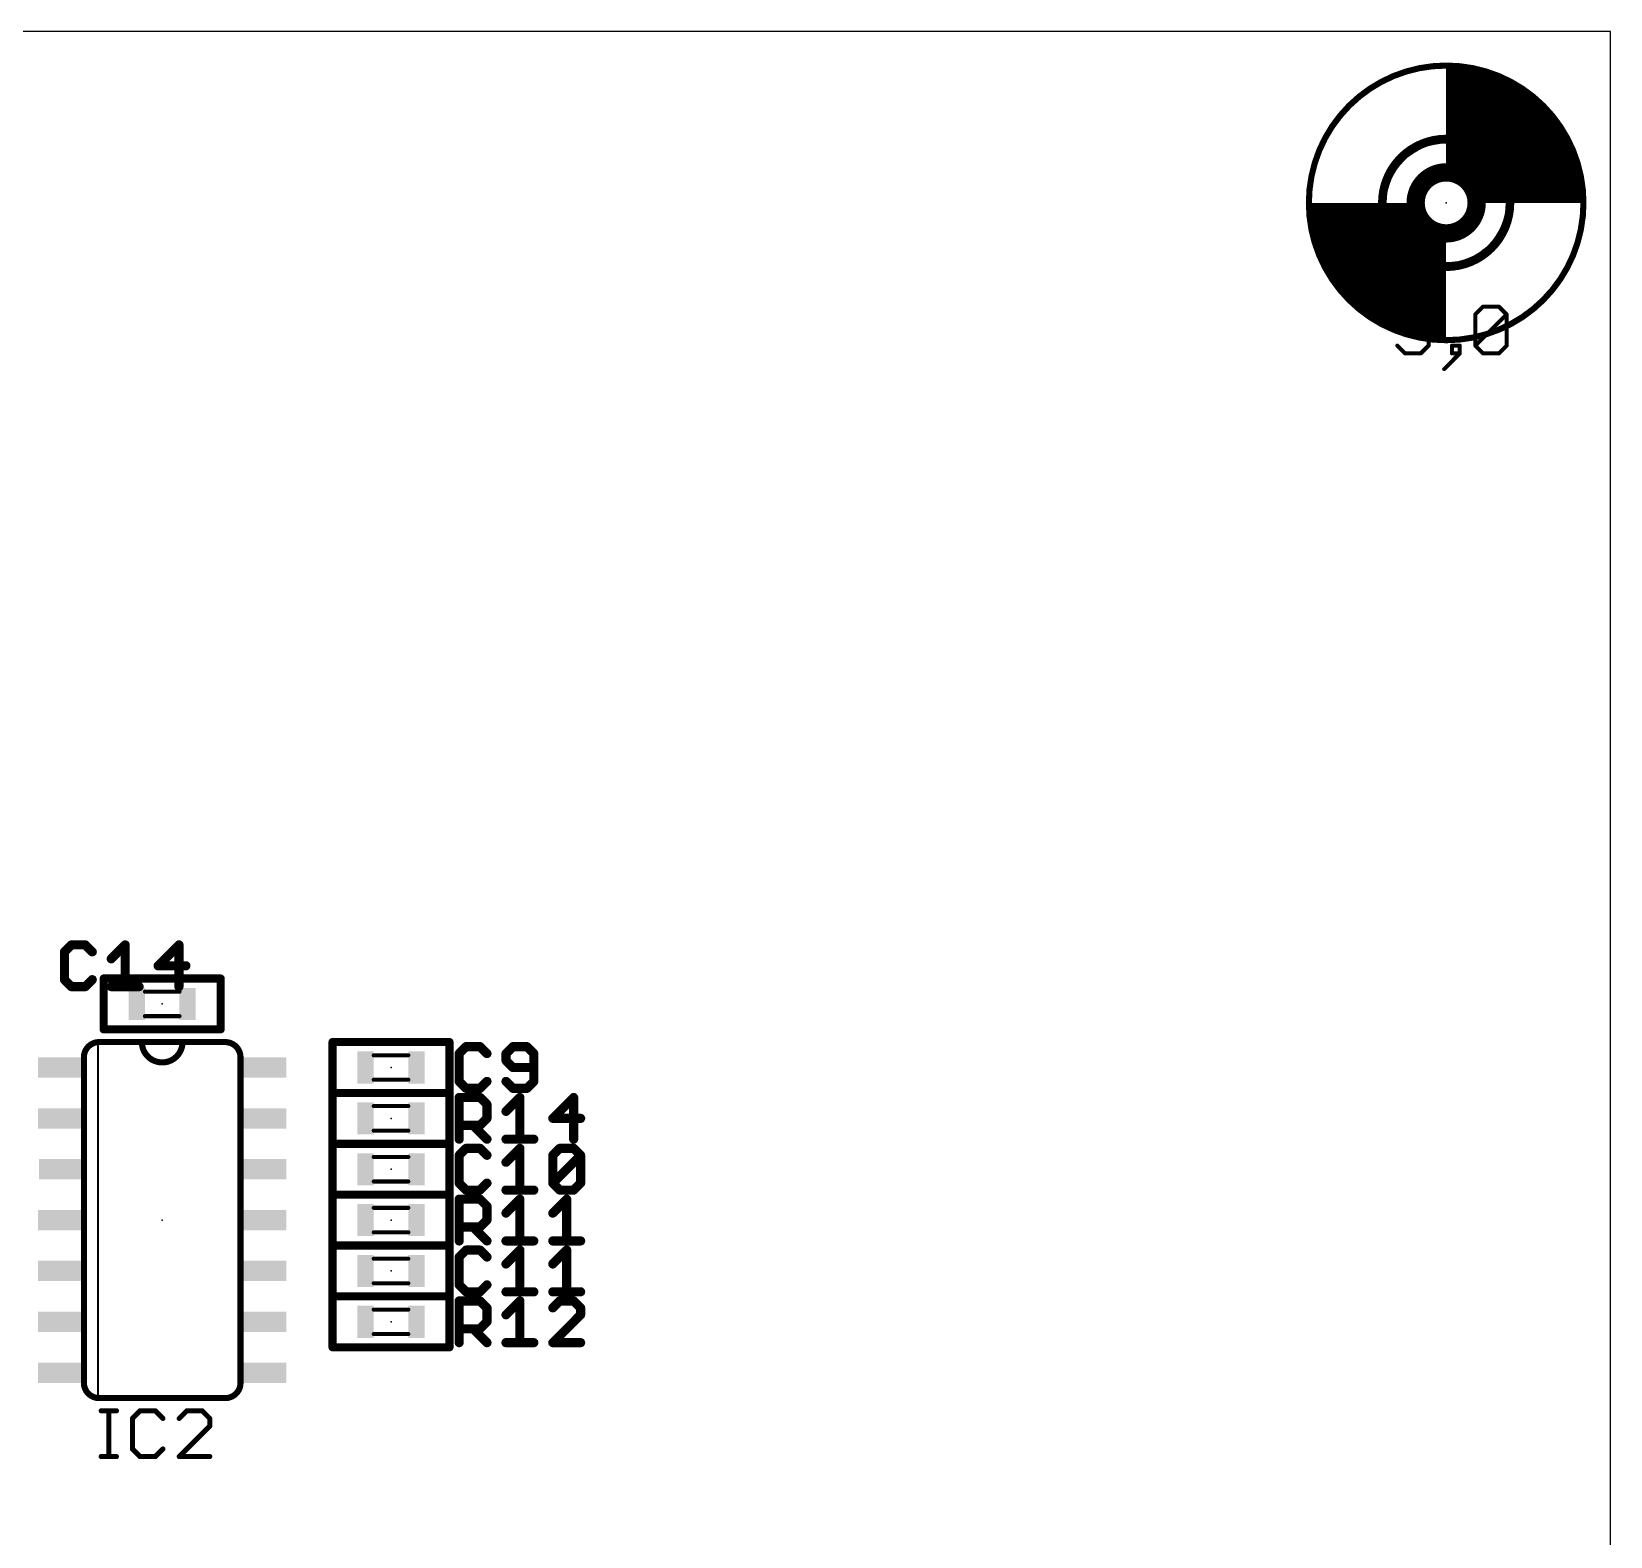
# Model space of a CAD drawing. Extents: x 43 to 243, y 16 to 92.
# Drawn here: x 203.75 to 243.18, y 54.01 to 91.59 of the extents above; entities that cross this region are included whole.
import ezdxf

# ---------------------------------------------------------------- set-up
doc = ezdxf.new("R2010")
doc.units = 0
for name, color, linetype in [('20', 7, 'CONTINUOUS'), ('21', 253, 'CONTINUOUS'), ('23', 7, 'CONTINUOUS'), ('25', 253, 'CONTINUOUS'), ('48', 253, 'CONTINUOUS'), ('51', 253, 'CONTINUOUS')]:
    doc.layers.add(name, color=color, linetype=linetype)

# ---------------------------------------------------------------- blocks, each defined once
blk = doc.blocks.new('RECT')
blk.add_solid([(-0.5, -0.5), (0.5, -0.5), (-0.5, 0.5), (0.5, 0.5)])

msp = doc.modelspace()

# ---------------------------------------------------------------- linework, layer by layer
at = {"layer": '20'}
for p, q in [((243.18, 91.59), (43.18, 91.59)), ((243.18, 16.51), (243.18, 91.59))]:
    msp.add_line(p, q, dxfattribs=at)
msp.add_circle((239.0775, 87.3125), 1.5, dxfattribs=at)
at = {"layer": '21'}
for points, const_width in [([(239.0775, 83.8835, 1), (239.0775, 90.7415, 1), (239.0775, 83.8835)], 0.1524), ([(239.0775, 85.7125, 1), (239.0775, 88.9125, 1), (239.0775, 85.7125)], 0.2032), ([(205.6003, 67.945, 1), (205.4987, 67.945)], 0.1016), ([(205.5495, 67.9958, 1), (205.5495, 67.8942)], 0.1016), ([(208.5213, 67.945, 1), (208.4197, 67.945)], 0.1016), ([(208.4705, 67.8942, 1), (208.4705, 67.9958)], 0.1016), ([(205.5495, 66.7258, 1), (205.5495, 66.6242)], 0.1016), ([(205.4987, 66.675, 1), (205.6003, 66.675)], 0.1016), ([(208.4197, 66.675, 1), (208.5213, 66.675)], 0.1016), ([(208.4705, 66.6242, 1), (208.4705, 66.7258)], 0.1016), ([(205.4352, 66.3575, 0.4142), (205.0542, 65.9765)], 0.1524), ([(205.4352, 66.3956, 1), (205.4352, 66.3194)], 0.0762), ([(205.4225, 66.3575, 1), (205.3971, 66.3575)], 0.0254), ([(205.4352, 66.3194, 1), (205.4352, 66.3956)], 0.0762), ([(206.502, 66.3956, 1), (206.502, 66.3194)], 0.0762), ([(206.502, 66.3575, 1), (207.518, 66.3575)], 0.1524), ([(206.5401, 66.3575, 1), (206.4639, 66.3575)], 0.0762), ([(206.502, 66.3194, 1), (206.502, 66.3956)], 0.0762), ([(207.518, 66.3956, 1), (207.518, 66.3194)], 0.0762), ([(207.5561, 66.3575, 1), (207.4799, 66.3575)], 0.0762), ([(207.518, 66.3194, 1), (207.518, 66.3956)], 0.0762), ([(208.9658, 65.9765, 0.4142), (208.5848, 66.3575)], 0.1524), ([(208.5848, 66.3956, 1), (208.5848, 66.3194)], 0.0762), ([(208.5848, 66.3194, 1), (208.5848, 66.3956)], 0.0762), ([(211.3153, 66.3575, 1), (211.2137, 66.3575)], 0.1016), ([(211.2645, 66.4083, 1), (211.2645, 66.3067)], 0.1016), ([(214.2363, 66.3575, 1), (214.1347, 66.3575)], 0.1016), ([(214.1855, 66.3067, 1), (214.1855, 66.4083)], 0.1016), ([(205.0161, 65.9765, 1), (205.0923, 65.9765)], 0.0762), ([(208.9277, 65.9765, 1), (209.0039, 65.9765)], 0.0762), ([(211.2645, 65.1383, 1), (211.2645, 65.0367)], 0.1016), ([(211.2645, 65.1383, 1), (211.2645, 65.0367)], 0.1016), ([(211.3153, 65.0875, 1), (211.2137, 65.0875)], 0.1016), ([(211.2137, 65.0875, 1), (211.3153, 65.0875)], 0.1016), ([(214.2363, 65.0875, 1), (214.1347, 65.0875)], 0.1016), ([(214.1347, 65.0875, 1), (214.2363, 65.0875)], 0.1016), ([(214.1855, 65.0367, 1), (214.1855, 65.1383)], 0.1016), ([(214.1855, 65.0367, 1), (214.1855, 65.1383)], 0.1016), ([(211.3153, 63.8175, 1), (211.2137, 63.8175)], 0.1016), ([(211.2645, 63.8683, 1), (211.2645, 63.7667)], 0.1016), ([(211.2645, 63.8683, 1), (211.2645, 63.7667)], 0.1016), ([(214.2363, 63.8175, 1), (214.1347, 63.8175)], 0.1016), ([(214.1855, 63.7667, 1), (214.1855, 63.8683)], 0.1016), ([(214.1855, 63.7667, 1), (214.1855, 63.8683)], 0.1016), ([(211.2137, 63.8175, 1), (211.3153, 63.8175)], 0.1016), ([(214.1347, 63.8175, 1), (214.2363, 63.8175)], 0.1016), ([(211.2645, 62.5983, 1), (211.2645, 62.4967)], 0.1016), ([(211.2645, 62.5983, 1), (211.2645, 62.4967)], 0.1016), ([(211.3153, 62.5475, 1), (211.2137, 62.5475)], 0.1016), ([(211.2137, 62.5475, 1), (211.3153, 62.5475)], 0.1016), ([(214.2363, 62.5475, 1), (214.1347, 62.5475)], 0.1016), ([(214.1347, 62.5475, 1), (214.2363, 62.5475)], 0.1016), ([(214.1855, 62.4967, 1), (214.1855, 62.5983)], 0.1016), ([(214.1855, 62.4967, 1), (214.1855, 62.5983)], 0.1016), ([(211.3153, 61.2775, 1), (211.2137, 61.2775)], 0.1016), ([(211.2645, 61.3283, 1), (211.2645, 61.2267)], 0.1016), ([(211.2645, 61.3283, 1), (211.2645, 61.2267)], 0.1016), ([(211.2137, 61.2775, 1), (211.3153, 61.2775)], 0.1016), ([(214.2363, 61.2775, 1), (214.1347, 61.2775)], 0.1016), ([(214.1347, 61.2775, 1), (214.2363, 61.2775)], 0.1016), ([(214.1855, 61.2267, 1), (214.1855, 61.3283)], 0.1016), ([(214.1855, 61.2267, 1), (214.1855, 61.3283)], 0.1016), ([(211.2645, 60.0583, 1), (211.2645, 59.9567)], 0.1016), ([(211.2645, 60.0583, 1), (211.2645, 59.9567)], 0.1016), ([(211.3153, 60.0075, 1), (211.2137, 60.0075)], 0.1016), ([(211.2137, 60.0075, 1), (211.3153, 60.0075)], 0.1016), ([(214.2363, 60.0075, 1), (214.1347, 60.0075)], 0.1016), ([(214.1347, 60.0075, 1), (214.2363, 60.0075)], 0.1016), ([(214.1855, 59.9567, 1), (214.1855, 60.0583)], 0.1016), ([(214.1855, 59.9567, 1), (214.1855, 60.0583)], 0.1016), ([(211.2645, 58.7883, 1), (211.2645, 58.6867)], 0.1016), ([(211.2137, 58.7375, 1), (211.3153, 58.7375)], 0.1016), ([(214.1347, 58.7375, 1), (214.2363, 58.7375)], 0.1016), ([(214.1855, 58.6867, 1), (214.1855, 58.7883)], 0.1016), ([(205.0542, 57.8485, 0.4142), (205.4352, 57.4675)], 0.1524), ([(205.0923, 57.8485, 1), (205.0161, 57.8485)], 0.0762), ([(208.5848, 57.4675, 0.4142), (208.9658, 57.8485)], 0.1524), ([(209.0039, 57.8485, 1), (208.9277, 57.8485)], 0.0762), ([(205.4352, 57.5056, 1), (205.4352, 57.4294)], 0.0762), ([(205.3971, 57.4675, 1), (205.4225, 57.4675)], 0.0254), ([(205.4352, 57.4294, 1), (205.4352, 57.5056)], 0.0762), ([(208.5848, 57.5056, 1), (208.5848, 57.4294)], 0.0762), ([(208.5848, 57.4294, 1), (208.5848, 57.5056)], 0.0762)]:
    msp.add_lwpolyline(points, format="xyb", dxfattribs=dict(at, const_width=const_width))
for points, const_width in [([(205.5495, 66.675), (205.5495, 67.945)], 0.2032), ([(205.5495, 67.945), (208.4705, 67.945)], 0.2032), ([(208.4705, 67.945), (208.4705, 66.675)], 0.2032), ([(208.4705, 66.675), (205.5495, 66.675)], 0.2032), ([(206.502, 66.3575), (205.4352, 66.3575)], 0.1524), ([(205.4098, 66.3575), (205.4098, 57.4675)], 0.0508), ([(207.518, 66.3575), (206.502, 66.3575)], 0.1524), ([(208.5848, 66.3575), (207.518, 66.3575)], 0.1524), ([(211.2645, 65.0875), (211.2645, 66.3575)], 0.2032), ([(211.2645, 66.3575), (214.1855, 66.3575)], 0.2032), ([(214.1855, 66.3575), (214.1855, 65.0875)], 0.2032), ([(214.1855, 65.0875), (211.2645, 65.0875)], 0.2032), ([(211.2645, 65.0875), (214.1855, 65.0875)], 0.2032), ([(211.2645, 63.8175), (211.2645, 65.0875)], 0.2032), ([(214.1855, 65.0875), (214.1855, 63.8175)], 0.2032), ([(211.2645, 62.5475), (211.2645, 63.8175)], 0.2032), ([(211.2645, 63.8175), (214.1855, 63.8175)], 0.2032), ([(214.1855, 63.8175), (211.2645, 63.8175)], 0.2032), ([(214.1855, 63.8175), (214.1855, 62.5475)], 0.2032), ([(214.1855, 62.5475), (211.2645, 62.5475)], 0.2032), ([(211.2645, 62.5475), (214.1855, 62.5475)], 0.2032), ([(211.2645, 61.2775), (211.2645, 62.5475)], 0.2032), ([(214.1855, 62.5475), (214.1855, 61.2775)], 0.2032), ([(211.2645, 60.0075), (211.2645, 61.2775)], 0.2032), ([(211.2645, 61.2775), (214.1855, 61.2775)], 0.2032), ([(214.1855, 61.2775), (211.2645, 61.2775)], 0.2032), ([(214.1855, 61.2775), (214.1855, 60.0075)], 0.2032), ([(214.1855, 60.0075), (211.2645, 60.0075)], 0.2032), ([(211.2645, 60.0075), (214.1855, 60.0075)], 0.2032), ([(211.2645, 58.7375), (211.2645, 60.0075)], 0.2032), ([(214.1855, 60.0075), (214.1855, 58.7375)], 0.2032), ([(214.1855, 58.7375), (211.2645, 58.7375)], 0.2032), ([(205.4352, 57.4675), (208.5848, 57.4675)], 0.1524)]:
    msp.add_lwpolyline(points, dxfattribs=dict(at, const_width=const_width))
at = {"layer": '23'}
for p in [(239.0775, 87.3125), (207.01, 67.31), (212.725, 65.7225), (212.725, 64.4525), (212.725, 63.1825), (207.01, 61.9125), (212.725, 61.9125), (212.725, 60.6425), (212.725, 59.3725)]:
    msp.add_point(p, dxfattribs=at)
at = {"layer": '25'}
for points, const_width in [([(204.7423, 68.7841), (204.5686, 68.6104)], 0.2286), ([(204.5686, 68.6104), (204.5686, 67.9155)], 0.2286), ([(205.0897, 68.7841), (204.7423, 68.7841)], 0.2286), ([(205.2635, 68.6104), (205.0897, 68.7841)], 0.2286), ([(205.738, 68.4367), (206.0854, 68.7841)], 0.2286), ([(206.0854, 68.7841), (206.0854, 67.7418)], 0.2286), ([(207.4285, 68.7841), (206.9074, 68.2629)], 0.2286), ([(207.4285, 67.7418), (207.4285, 68.7841)], 0.2286), ([(206.9074, 68.2629), (207.6023, 68.2629)], 0.2286), ([(204.5686, 67.9155), (204.7423, 67.7418)], 0.2286), ([(204.7423, 67.7418), (205.0897, 67.7418)], 0.2286), ([(205.0897, 67.7418), (205.2635, 67.9155)], 0.2286), ([(205.738, 67.7418), (206.4329, 67.7418)], 0.2286), ([(214.6005, 66.2441), (214.4268, 66.0704)], 0.2286), ([(214.9479, 66.2441), (214.6005, 66.2441)], 0.2286), ([(215.1217, 66.0704), (214.9479, 66.2441)], 0.2286), ([(215.7699, 66.2441), (215.5962, 66.0704)], 0.2286), ([(216.1173, 66.2441), (215.7699, 66.2441)], 0.2286), ([(216.2911, 66.0704), (216.1173, 66.2441)], 0.2286), ([(214.4268, 66.0704), (214.4268, 65.3755)], 0.2286), ([(215.5962, 66.0704), (215.5962, 65.8967)], 0.2286), ([(215.5962, 65.8967), (215.7699, 65.7229)], 0.2286), ([(216.2911, 65.3755), (216.2911, 66.0704)], 0.2286), ([(214.4268, 65.3755), (214.6005, 65.2018)], 0.2286), ([(214.9479, 65.2018), (215.1217, 65.3755)], 0.2286), ([(215.5962, 65.3755), (215.7699, 65.2018)], 0.2286), ([(215.7699, 65.7229), (216.2911, 65.7229)], 0.2286), ([(216.1173, 65.2018), (216.2911, 65.3755)], 0.2286), ([(214.4268, 63.9318), (214.4268, 64.9741)], 0.2286), ([(214.4268, 64.9741), (214.9479, 64.9741)], 0.2286), ([(214.6005, 65.2018), (214.9479, 65.2018)], 0.2286), ([(214.9479, 64.9741), (215.1217, 64.8004)], 0.2286), ([(215.5962, 64.6267), (215.9436, 64.9741)], 0.2286), ([(215.7699, 65.2018), (216.1173, 65.2018)], 0.2286), ([(215.9436, 64.9741), (215.9436, 63.9318)], 0.2286), ([(217.2867, 64.9741), (216.7656, 64.4529)], 0.2286), ([(217.2867, 63.9318), (217.2867, 64.9741)], 0.2286), ([(215.1217, 64.8004), (215.1217, 64.4529)], 0.2286), ([(214.9479, 64.2792), (214.4268, 64.2792)], 0.2286), ([(214.7742, 64.2792), (215.1217, 63.9318)], 0.2286), ([(215.1217, 64.4529), (214.9479, 64.2792)], 0.2286), ([(216.7656, 64.4529), (217.4605, 64.4529)], 0.2286), ([(215.5962, 63.9318), (216.2911, 63.9318)], 0.2286), ([(214.6005, 63.7041), (214.4268, 63.5304)], 0.2286), ([(214.4268, 63.5304), (214.4268, 62.8355)], 0.2286), ([(214.9479, 63.7041), (214.6005, 63.7041)], 0.2286), ([(215.1217, 63.5304), (214.9479, 63.7041)], 0.2286), ([(215.5962, 63.3567), (215.9436, 63.7041)], 0.2286), ([(215.9436, 63.7041), (215.9436, 62.6618)], 0.2286), ([(216.7656, 63.5304), (216.9393, 63.7041)], 0.2286), ([(216.7656, 62.8355), (216.7656, 63.5304)], 0.2286), ([(216.7656, 62.8355), (217.4605, 63.5304)], 0.2286), ([(216.9393, 63.7041), (217.2867, 63.7041)], 0.2286), ([(217.2867, 63.7041), (217.4605, 63.5304)], 0.2286), ([(217.4605, 63.5304), (217.4605, 62.8355)], 0.2286), ([(214.4268, 62.8355), (214.6005, 62.6618)], 0.2286), ([(214.6005, 62.6618), (214.9479, 62.6618)], 0.2286), ([(214.9479, 62.6618), (215.1217, 62.8355)], 0.2286), ([(215.5962, 62.6618), (216.2911, 62.6618)], 0.2286), ([(216.9393, 62.6618), (216.7656, 62.8355)], 0.2286), ([(217.2867, 62.6618), (216.9393, 62.6618)], 0.2286), ([(217.4605, 62.8355), (217.2867, 62.6618)], 0.2286), ([(214.4268, 61.3918), (214.4268, 62.4341)], 0.2286), ([(214.4268, 62.4341), (214.9479, 62.4341)], 0.2286), ([(214.9479, 62.4341), (215.1217, 62.2604)], 0.2286), ([(215.1217, 62.2604), (215.1217, 61.9129)], 0.2286), ([(215.5962, 62.0867), (215.9436, 62.4341)], 0.2286), ([(215.9436, 62.4341), (215.9436, 61.3918)], 0.2286), ([(216.7656, 62.0867), (217.113, 62.4341)], 0.2286), ([(217.113, 62.4341), (217.113, 61.3918)], 0.2286), ([(215.1217, 61.9129), (214.9479, 61.7392)], 0.2286), ([(214.9479, 61.7392), (214.4268, 61.7392)], 0.2286), ([(214.7742, 61.7392), (215.1217, 61.3918)], 0.2286), ([(214.6005, 61.1641), (214.4268, 60.9904)], 0.2286), ([(214.9479, 61.1641), (214.6005, 61.1641)], 0.2286), ([(215.1217, 60.9904), (214.9479, 61.1641)], 0.2286), ([(215.5962, 61.3918), (216.2911, 61.3918)], 0.2286), ([(215.5962, 60.8167), (215.9436, 61.1641)], 0.2286), ([(215.9436, 61.1641), (215.9436, 60.1218)], 0.2286), ([(216.7656, 61.3918), (217.4605, 61.3918)], 0.2286), ([(216.7656, 60.8167), (217.113, 61.1641)], 0.2286), ([(217.113, 61.1641), (217.113, 60.1218)], 0.2286), ([(214.4268, 60.9904), (214.4268, 60.2955)], 0.2286), ([(214.4268, 60.2955), (214.6005, 60.1218)], 0.2286), ([(214.9479, 60.1218), (215.1217, 60.2955)], 0.2286), ([(214.4268, 58.8518), (214.4268, 59.8941)], 0.2286), ([(214.4268, 59.8941), (214.9479, 59.8941)], 0.2286), ([(214.6005, 60.1218), (214.9479, 60.1218)], 0.2286), ([(214.9479, 59.8941), (215.1217, 59.7204)], 0.2286), ([(215.5962, 60.1218), (216.2911, 60.1218)], 0.2286), ([(215.5962, 59.5467), (215.9436, 59.8941)], 0.2286), ([(215.9436, 59.8941), (215.9436, 58.8518)], 0.2286), ([(216.7656, 60.1218), (217.4605, 60.1218)], 0.2286), ([(216.9393, 59.8941), (216.7656, 59.7204)], 0.2286), ([(217.2867, 59.8941), (216.9393, 59.8941)], 0.2286), ([(217.4605, 59.7204), (217.2867, 59.8941)], 0.2286), ([(215.1217, 59.7204), (215.1217, 59.3729)], 0.2286), ([(216.7656, 58.8518), (217.4605, 59.5467)], 0.2286), ([(217.4605, 59.5467), (217.4605, 59.7204)], 0.2286), ([(214.9479, 59.1992), (214.4268, 59.1992)], 0.2286), ([(214.7742, 59.1992), (215.1217, 58.8518)], 0.2286), ([(215.1217, 59.3729), (214.9479, 59.1992)], 0.2286), ([(215.5962, 58.8518), (216.2911, 58.8518)], 0.2286), ([(217.4605, 58.8518), (216.7656, 58.8518)], 0.2286), ([(205.486, 57.151), (205.8673, 57.151)], 0.127), ([(205.6767, 56.007), (205.6767, 57.151)], 0.127), ([(206.4563, 57.151), (206.2656, 56.9603)], 0.127), ([(206.8376, 57.151), (206.4563, 57.151)], 0.127), ([(207.0282, 56.9603), (206.8376, 57.151)], 0.127), ([(207.6257, 57.151), (207.435, 56.9603)], 0.127), ([(208.007, 57.151), (207.6257, 57.151)], 0.127), ([(208.1976, 56.9603), (208.007, 57.151)], 0.127), ([(206.2656, 56.9603), (206.2656, 56.1977)], 0.127), ([(207.435, 56.007), (208.1976, 56.7697)], 0.127), ([(208.1976, 56.7697), (208.1976, 56.9603)], 0.127), ([(205.486, 56.007), (205.8673, 56.007)], 0.127), ([(206.2656, 56.1977), (206.4563, 56.007)], 0.127), ([(206.4563, 56.007), (206.8376, 56.007)], 0.127), ([(206.8376, 56.007), (207.0282, 56.1977)], 0.127), ([(208.1976, 56.007), (207.435, 56.007)], 0.127)]:
    msp.add_lwpolyline(points, dxfattribs=dict(at, const_width=const_width))
for points, const_width in [([(204.5282, 68.6508, 1), (204.609, 68.57)], 0.1143), ([(204.6258, 68.6104, 1), (204.5115, 68.6104)], 0.1143), ([(204.7423, 68.8412, 1), (204.7423, 68.7269)], 0.1143), ([(204.7827, 68.7437, 1), (204.7019, 68.8245)], 0.1143), ([(205.1302, 68.8245, 1), (205.0493, 68.7437)], 0.1143), ([(205.0897, 68.7269, 1), (205.0897, 68.8412)], 0.1143), ([(205.2231, 68.57, 1), (205.3039, 68.6508)], 0.1143), ([(206.1426, 68.7841, 1), (206.0283, 68.7841)], 0.1143), ([(206.1258, 68.7437, 1), (206.045, 68.8245)], 0.1143), ([(207.4857, 68.7841, 1), (207.3714, 68.7841)], 0.1143), ([(207.469, 68.7437, 1), (207.3881, 68.8245)], 0.1143), ([(205.6976, 68.4771, 1), (205.7784, 68.3962)], 0.1143), ([(206.9074, 68.3201, 1), (206.9074, 68.2058)], 0.1143), ([(206.867, 68.3034, 1), (206.9478, 68.2225)], 0.1143), ([(207.6023, 68.2058, 1), (207.6023, 68.3201)], 0.1143), ([(204.609, 67.9559, 1), (204.5282, 67.8751)], 0.1143), ([(204.5115, 67.9155, 1), (204.6258, 67.9155)], 0.1143), ([(204.7423, 67.7989, 1), (204.7423, 67.6847)], 0.1143), ([(204.7019, 67.7014, 1), (204.7827, 67.7822)], 0.1143), ([(205.0493, 67.7822, 1), (205.1302, 67.7014)], 0.1143), ([(205.0897, 67.6847, 1), (205.0897, 67.7989)], 0.1143), ([(205.3039, 67.8751, 1), (205.2231, 67.9559)], 0.1143), ([(205.738, 67.7989, 1), (205.738, 67.6847)], 0.1143), ([(206.4329, 67.6847, 1), (206.4329, 67.7989)], 0.1143), ([(206.0283, 67.7418, 1), (206.1426, 67.7418)], 0.1143), ([(207.3714, 67.7418, 1), (207.4857, 67.7418)], 0.1143), ([(214.6005, 66.3012, 1), (214.6005, 66.1869)], 0.1143), ([(214.6409, 66.2037, 1), (214.5601, 66.2845)], 0.1143), ([(214.9884, 66.2845, 1), (214.9075, 66.2037)], 0.1143), ([(214.9479, 66.1869, 1), (214.9479, 66.3012)], 0.1143), ([(215.7699, 66.3012, 1), (215.7699, 66.1869)], 0.1143), ([(215.8103, 66.2037, 1), (215.7295, 66.2845)], 0.1143), ([(216.1578, 66.2845, 1), (216.0769, 66.2037)], 0.1143), ([(216.1173, 66.1869, 1), (216.1173, 66.3012)], 0.1143), ([(214.484, 66.0704, 1), (214.3697, 66.0704)], 0.1143), ([(214.3864, 66.1108, 1), (214.4672, 66.03)], 0.1143), ([(215.0812, 66.03, 1), (215.1621, 66.1108)], 0.1143), ([(215.6533, 66.0704, 1), (215.539, 66.0704)], 0.1143), ([(215.539, 65.8967, 1), (215.6533, 65.8967)], 0.1143), ([(215.5558, 66.1108, 1), (215.6366, 66.03)], 0.1143), ([(215.6366, 65.9371, 1), (215.5558, 65.8562)], 0.1143), ([(216.3482, 66.0704, 1), (216.2339, 66.0704)], 0.1143), ([(216.2506, 66.03, 1), (216.3315, 66.1108)], 0.1143), ([(214.4672, 65.4159, 1), (214.3864, 65.3351)], 0.1143), ([(215.1621, 65.3351, 1), (215.0812, 65.4159)], 0.1143), ([(215.6366, 65.4159, 1), (215.5558, 65.3351)], 0.1143), ([(215.7699, 65.7801, 1), (215.7699, 65.6658)], 0.1143), ([(215.7295, 65.6825, 1), (215.8103, 65.7634)], 0.1143), ([(216.3315, 65.3351, 1), (216.2506, 65.4159)], 0.1143), ([(216.2911, 65.6658, 1), (216.2911, 65.7801)], 0.1143), ([(214.3697, 65.3755, 1), (214.484, 65.3755)], 0.1143), ([(214.484, 64.9741, 1), (214.3697, 64.9741)], 0.1143), ([(214.4268, 65.0312, 1), (214.4268, 64.9169)], 0.1143), ([(214.6005, 65.2589, 1), (214.6005, 65.1447)], 0.1143), ([(214.5601, 65.1614, 1), (214.6409, 65.2422)], 0.1143), ([(214.9075, 65.2422, 1), (214.9884, 65.1614)], 0.1143), ([(214.9884, 65.0145, 1), (214.9075, 64.9337)], 0.1143), ([(214.9479, 65.1447, 1), (214.9479, 65.2589)], 0.1143), ([(214.9479, 64.9169, 1), (214.9479, 65.0312)], 0.1143), ([(215.7699, 65.2589, 1), (215.7699, 65.1447)], 0.1143), ([(215.7295, 65.1614, 1), (215.8103, 65.2422)], 0.1143), ([(216.0008, 64.9741, 1), (215.8865, 64.9741)], 0.1143), ([(215.984, 64.9337, 1), (215.9032, 65.0145)], 0.1143), ([(216.0769, 65.2422, 1), (216.1578, 65.1614)], 0.1143), ([(216.1173, 65.1447, 1), (216.1173, 65.2589)], 0.1143), ([(216.2339, 65.3755, 1), (216.3482, 65.3755)], 0.1143), ([(217.3439, 64.9741, 1), (217.2296, 64.9741)], 0.1143), ([(217.3271, 64.9337, 1), (217.2463, 65.0145)], 0.1143), ([(215.1788, 64.8004, 1), (215.0645, 64.8004)], 0.1143), ([(215.0812, 64.76, 1), (215.1621, 64.8408)], 0.1143), ([(215.5558, 64.6671, 1), (215.6366, 64.5862)], 0.1143), ([(214.4268, 64.3364, 1), (214.4268, 64.2221)], 0.1143), ([(214.8146, 64.3196, 1), (214.7338, 64.2388)], 0.1143), ([(214.9075, 64.3196, 1), (214.9884, 64.2388)], 0.1143), ([(214.9479, 64.2221, 1), (214.9479, 64.3364)], 0.1143), ([(215.0645, 64.4529, 1), (215.1788, 64.4529)], 0.1143), ([(215.1621, 64.4125, 1), (215.0812, 64.4934)], 0.1143), ([(216.7656, 64.5101, 1), (216.7656, 64.3958)], 0.1143), ([(216.7252, 64.4934, 1), (216.806, 64.4125)], 0.1143), ([(217.4605, 64.3958, 1), (217.4605, 64.5101)], 0.1143), ([(214.3697, 63.9318, 1), (214.484, 63.9318)], 0.1143), ([(215.0812, 63.8914, 1), (215.1621, 63.9722)], 0.1143), ([(215.5962, 63.989, 1), (215.5962, 63.8747)], 0.1143), ([(215.8865, 63.9318, 1), (216.0008, 63.9318)], 0.1143), ([(216.2911, 63.8747, 1), (216.2911, 63.989)], 0.1143), ([(217.2296, 63.9318, 1), (217.3439, 63.9318)], 0.1143), ([(214.484, 63.5304, 1), (214.3697, 63.5304)], 0.1143), ([(214.3864, 63.5708, 1), (214.4672, 63.49)], 0.1143), ([(214.6005, 63.7612, 1), (214.6005, 63.6469)], 0.1143), ([(214.6409, 63.6637, 1), (214.5601, 63.7445)], 0.1143), ([(214.9884, 63.7445, 1), (214.9075, 63.6637)], 0.1143), ([(214.9479, 63.6469, 1), (214.9479, 63.7612)], 0.1143), ([(215.0812, 63.49, 1), (215.1621, 63.5708)], 0.1143), ([(216.0008, 63.7041, 1), (215.8865, 63.7041)], 0.1143), ([(215.984, 63.6637, 1), (215.9032, 63.7445)], 0.1143), ([(216.8227, 63.5304, 1), (216.7084, 63.5304)], 0.1143), ([(216.7252, 63.5708, 1), (216.806, 63.49)], 0.1143), ([(216.9393, 63.7612, 1), (216.9393, 63.6469)], 0.1143), ([(216.9797, 63.6637, 1), (216.8989, 63.7445)], 0.1143), ([(217.3271, 63.7445, 1), (217.2463, 63.6637)], 0.1143), ([(217.2867, 63.6469, 1), (217.2867, 63.7612)], 0.1143), ([(217.5176, 63.5304, 1), (217.4033, 63.5304)], 0.1143), ([(217.5009, 63.49, 1), (217.42, 63.5708)], 0.1143), ([(217.42, 63.49, 1), (217.5009, 63.5708)], 0.1143), ([(215.5558, 63.3971, 1), (215.6366, 63.3162)], 0.1143), ([(214.4672, 62.8759, 1), (214.3864, 62.7951)], 0.1143), ([(214.3697, 62.8355, 1), (214.484, 62.8355)], 0.1143), ([(214.6005, 62.7189, 1), (214.6005, 62.6046)], 0.1143), ([(214.5601, 62.6214, 1), (214.6409, 62.7022)], 0.1143), ([(214.9075, 62.7022, 1), (214.9884, 62.6214)], 0.1143), ([(214.9479, 62.6046, 1), (214.9479, 62.7189)], 0.1143), ([(215.1621, 62.7951, 1), (215.0812, 62.8759)], 0.1143), ([(215.5962, 62.7189, 1), (215.5962, 62.6046)], 0.1143), ([(215.8865, 62.6618, 1), (216.0008, 62.6618)], 0.1143), ([(216.2911, 62.6046, 1), (216.2911, 62.7189)], 0.1143), ([(216.806, 62.8759, 1), (216.7252, 62.7951)], 0.1143), ([(216.7252, 62.8759, 1), (216.806, 62.7951)], 0.1143), ([(216.7084, 62.8355, 1), (216.8227, 62.8355)], 0.1143), ([(216.9393, 62.7189, 1), (216.9393, 62.6046)], 0.1143), ([(216.8989, 62.6214, 1), (216.9797, 62.7022)], 0.1143), ([(217.2463, 62.7022, 1), (217.3271, 62.6214)], 0.1143), ([(217.2867, 62.6046, 1), (217.2867, 62.7189)], 0.1143), ([(217.4033, 62.8355, 1), (217.5176, 62.8355)], 0.1143), ([(217.5009, 62.7951, 1), (217.42, 62.8759)], 0.1143), ([(214.484, 62.4341, 1), (214.3697, 62.4341)], 0.1143), ([(214.4268, 62.4912, 1), (214.4268, 62.3769)], 0.1143), ([(214.9884, 62.4745, 1), (214.9075, 62.3937)], 0.1143), ([(214.9479, 62.3769, 1), (214.9479, 62.4912)], 0.1143), ([(215.1788, 62.2604, 1), (215.0645, 62.2604)], 0.1143), ([(215.0812, 62.22, 1), (215.1621, 62.3008)], 0.1143), ([(216.0008, 62.4341, 1), (215.8865, 62.4341)], 0.1143), ([(215.984, 62.3937, 1), (215.9032, 62.4745)], 0.1143), ([(217.1702, 62.4341, 1), (217.0559, 62.4341)], 0.1143), ([(217.1534, 62.3937, 1), (217.0726, 62.4745)], 0.1143), ([(215.0645, 61.9129, 1), (215.1788, 61.9129)], 0.1143), ([(215.1621, 61.8725, 1), (215.0812, 61.9534)], 0.1143), ([(215.5558, 62.1271, 1), (215.6366, 62.0462)], 0.1143), ([(216.7252, 62.1271, 1), (216.806, 62.0462)], 0.1143), ([(214.4268, 61.7964, 1), (214.4268, 61.6821)], 0.1143), ([(214.8146, 61.7796, 1), (214.7338, 61.6988)], 0.1143), ([(214.9075, 61.7796, 1), (214.9884, 61.6988)], 0.1143), ([(214.9479, 61.6821, 1), (214.9479, 61.7964)], 0.1143), ([(214.3697, 61.3918, 1), (214.484, 61.3918)], 0.1143), ([(214.6005, 61.2212, 1), (214.6005, 61.1069)], 0.1143), ([(214.6409, 61.1237, 1), (214.5601, 61.2045)], 0.1143), ([(214.9884, 61.2045, 1), (214.9075, 61.1237)], 0.1143), ([(214.9479, 61.1069, 1), (214.9479, 61.2212)], 0.1143), ([(215.0812, 61.3514, 1), (215.1621, 61.4322)], 0.1143), ([(215.5962, 61.449, 1), (215.5962, 61.3347)], 0.1143), ([(215.8865, 61.3918, 1), (216.0008, 61.3918)], 0.1143), ([(216.0008, 61.1641, 1), (215.8865, 61.1641)], 0.1143), ([(215.984, 61.1237, 1), (215.9032, 61.2045)], 0.1143), ([(216.2911, 61.3347, 1), (216.2911, 61.449)], 0.1143), ([(216.7656, 61.449, 1), (216.7656, 61.3347)], 0.1143), ([(217.0559, 61.3918, 1), (217.1702, 61.3918)], 0.1143), ([(217.1702, 61.1641, 1), (217.0559, 61.1641)], 0.1143), ([(217.1534, 61.1237, 1), (217.0726, 61.2045)], 0.1143), ([(217.4605, 61.3347, 1), (217.4605, 61.449)], 0.1143), ([(214.484, 60.9904, 1), (214.3697, 60.9904)], 0.1143), ([(214.3864, 61.0308, 1), (214.4672, 60.95)], 0.1143), ([(215.0812, 60.95, 1), (215.1621, 61.0308)], 0.1143), ([(215.5558, 60.8571, 1), (215.6366, 60.7762)], 0.1143), ([(216.7252, 60.8571, 1), (216.806, 60.7762)], 0.1143), ([(214.4672, 60.3359, 1), (214.3864, 60.2551)], 0.1143), ([(214.3697, 60.2955, 1), (214.484, 60.2955)], 0.1143), ([(215.1621, 60.2551, 1), (215.0812, 60.3359)], 0.1143), ([(214.484, 59.8941, 1), (214.3697, 59.8941)], 0.1143), ([(214.4268, 59.9512, 1), (214.4268, 59.8369)], 0.1143), ([(214.6005, 60.179, 1), (214.6005, 60.0647)], 0.1143), ([(214.5601, 60.0814, 1), (214.6409, 60.1622)], 0.1143), ([(214.9075, 60.1622, 1), (214.9884, 60.0814)], 0.1143), ([(214.9884, 59.9345, 1), (214.9075, 59.8537)], 0.1143), ([(214.9479, 60.0647, 1), (214.9479, 60.179)], 0.1143), ([(214.9479, 59.8369, 1), (214.9479, 59.9512)], 0.1143), ([(215.5962, 60.179, 1), (215.5962, 60.0647)], 0.1143), ([(215.8865, 60.1218, 1), (216.0008, 60.1218)], 0.1143), ([(216.0008, 59.8941, 1), (215.8865, 59.8941)], 0.1143), ([(215.984, 59.8537, 1), (215.9032, 59.9345)], 0.1143), ([(216.2911, 60.0647, 1), (216.2911, 60.179)], 0.1143), ([(216.7656, 60.179, 1), (216.7656, 60.0647)], 0.1143), ([(216.9393, 59.9512, 1), (216.9393, 59.8369)], 0.1143), ([(216.9797, 59.8537, 1), (216.8989, 59.9345)], 0.1143), ([(217.0559, 60.1218, 1), (217.1702, 60.1218)], 0.1143), ([(217.3271, 59.9345, 1), (217.2463, 59.8537)], 0.1143), ([(217.2867, 59.8369, 1), (217.2867, 59.9512)], 0.1143), ([(217.4605, 60.0647, 1), (217.4605, 60.179)], 0.1143), ([(215.1788, 59.7204, 1), (215.0645, 59.7204)], 0.1143), ([(215.0812, 59.68, 1), (215.1621, 59.7608)], 0.1143), ([(215.5558, 59.5871, 1), (215.6366, 59.5062)], 0.1143), ([(216.7252, 59.7608, 1), (216.806, 59.68)], 0.1143), ([(217.5176, 59.7204, 1), (217.4033, 59.7204)], 0.1143), ([(217.4033, 59.5467, 1), (217.5176, 59.5467)], 0.1143), ([(217.42, 59.68, 1), (217.5009, 59.7608)], 0.1143), ([(217.5009, 59.5062, 1), (217.42, 59.5871)], 0.1143), ([(214.4268, 59.2564, 1), (214.4268, 59.1421)], 0.1143), ([(214.8146, 59.2396, 1), (214.7338, 59.1588)], 0.1143), ([(214.9075, 59.2396, 1), (214.9884, 59.1588)], 0.1143), ([(214.9479, 59.1421, 1), (214.9479, 59.2564)], 0.1143), ([(215.0645, 59.3729, 1), (215.1788, 59.3729)], 0.1143), ([(215.1621, 59.3325, 1), (215.0812, 59.4134)], 0.1143), ([(214.3697, 58.8518, 1), (214.484, 58.8518)], 0.1143), ([(215.0812, 58.8114, 1), (215.1621, 58.8922)], 0.1143), ([(215.5962, 58.909, 1), (215.5962, 58.7947)], 0.1143), ([(215.8865, 58.8518, 1), (216.0008, 58.8518)], 0.1143), ([(216.2911, 58.7947, 1), (216.2911, 58.909)], 0.1143), ([(216.7656, 58.909, 1), (216.7656, 58.7947)], 0.1143), ([(216.7252, 58.8922, 1), (216.806, 58.8114)], 0.1143), ([(217.4605, 58.7947, 1), (217.4605, 58.909)], 0.1143), ([(205.486, 57.1827, 1), (205.486, 57.1192)], 0.0635), ([(205.7084, 57.151, 1), (205.6449, 57.151)], 0.0635), ([(205.8673, 57.1192, 1), (205.8673, 57.1827)], 0.0635), ([(206.4563, 57.1827, 1), (206.4563, 57.1192)], 0.0635), ([(206.4787, 57.1285, 1), (206.4338, 57.1734)], 0.0635), ([(206.86, 57.1734, 1), (206.8151, 57.1285)], 0.0635), ([(206.8376, 57.1192, 1), (206.8376, 57.1827)], 0.0635), ([(207.6257, 57.1827, 1), (207.6257, 57.1192)], 0.0635), ([(207.6481, 57.1285, 1), (207.6032, 57.1734)], 0.0635), ([(208.0294, 57.1734, 1), (207.9845, 57.1285)], 0.0635), ([(208.007, 57.1192, 1), (208.007, 57.1827)], 0.0635), ([(206.2973, 56.9603, 1), (206.2338, 56.9603)], 0.0635), ([(206.2431, 56.9828, 1), (206.288, 56.9379)], 0.0635), ([(207.0058, 56.9379, 1), (207.0507, 56.9828)], 0.0635), ([(207.4125, 56.9828, 1), (207.4574, 56.9379)], 0.0635), ([(208.2294, 56.9603, 1), (208.1659, 56.9603)], 0.0635), ([(208.1659, 56.7697, 1), (208.2294, 56.7697)], 0.0635), ([(208.1752, 56.9379, 1), (208.2201, 56.9828)], 0.0635), ([(208.2201, 56.7472, 1), (208.1752, 56.7921)], 0.0635), ([(205.486, 56.0388, 1), (205.486, 55.9753)], 0.0635), ([(205.6449, 56.007, 1), (205.7084, 56.007)], 0.0635), ([(205.8673, 55.9753, 1), (205.8673, 56.0388)], 0.0635), ([(206.288, 56.2201, 1), (206.2431, 56.1752)], 0.0635), ([(206.2338, 56.1977, 1), (206.2973, 56.1977)], 0.0635), ([(206.4563, 56.0388, 1), (206.4563, 55.9753)], 0.0635), ([(206.4338, 55.9845, 1), (206.4787, 56.0295)], 0.0635), ([(206.8151, 56.0295, 1), (206.86, 55.9845)], 0.0635), ([(206.8376, 55.9753, 1), (206.8376, 56.0388)], 0.0635), ([(207.0507, 56.1752, 1), (207.0058, 56.2201)], 0.0635), ([(207.4125, 56.0295, 1), (207.4574, 55.9845)], 0.0635), ([(207.435, 56.0388, 1), (207.435, 55.9753)], 0.0635), ([(208.1976, 55.9753, 1), (208.1976, 56.0388)], 0.0635)]:
    msp.add_lwpolyline(points, format="xyb", dxfattribs=dict(at, const_width=const_width))
at = {"layer": '48', "const_width": 0.0508}
for points in [[(237.8403, 84.5458, 1), (237.8763, 84.5098)], [(238.0532, 84.7481, 1), (238.0532, 84.6973)], [(238.0712, 84.7047, 1), (238.0352, 84.7407)], [(238.461, 84.7407, 1), (238.425, 84.7047)], [(238.443, 84.6973, 1), (238.443, 84.7481)], [(238.6633, 84.5278, 1), (238.6125, 84.5278)], [(238.6199, 84.5098, 1), (238.6559, 84.5458)], [(239.7893, 84.5458, 1), (239.8253, 84.5098)], [(239.8327, 84.5278, 1), (239.7819, 84.5278)], [(240.0022, 84.7481, 1), (240.0022, 84.6973)], [(240.0202, 84.7047, 1), (239.9842, 84.7407)], [(240.41, 84.7407, 1), (240.374, 84.7047)], [(240.392, 84.6973, 1), (240.392, 84.7481)], [(240.6123, 84.5278, 1), (240.5615, 84.5278)], [(240.6049, 84.5098, 1), (240.5689, 84.5458)], [(240.5689, 84.5098, 1), (240.6049, 84.5458)], [(238.2481, 84.1634, 1), (238.2481, 84.1126)], [(238.461, 84.156, 1), (238.425, 84.12)], [(238.425, 84.156, 1), (238.461, 84.12)], [(238.443, 84.1126, 1), (238.443, 84.1634)], [(238.6125, 84.3329, 1), (238.6633, 84.3329)], [(238.6633, 83.9431, 1), (238.6125, 83.9431)], [(238.6559, 84.3149, 1), (238.6199, 84.3509)], [(237.8763, 83.7662, 1), (237.8403, 83.7302)], [(238.0532, 83.5787, 1), (238.0532, 83.5279)], [(238.443, 83.5279, 1), (238.443, 83.5787)], [(238.6125, 83.7482, 1), (238.6633, 83.7482)], [(238.6199, 83.9251, 1), (238.6559, 83.9611)], [(238.6559, 83.7302, 1), (238.6199, 83.7662)], [(239.2226, 83.7736, 1), (239.2226, 83.7228)], [(239.248, 83.7482, 1), (239.1972, 83.7482)], [(239.2226, 83.5787, 1), (239.2226, 83.5279)], [(239.4429, 83.7482, 1), (239.3921, 83.7482)], [(239.4355, 83.5353, 1), (239.3995, 83.5713)], [(239.4175, 83.7228, 1), (239.4175, 83.7736)], [(239.4175, 83.5279, 1), (239.4175, 83.5787)], [(239.8253, 83.7662, 1), (239.7893, 83.7302)], [(239.7893, 83.7662, 1), (239.8253, 83.7302)], [(239.7819, 83.7482, 1), (239.8327, 83.7482)], [(240.0022, 83.5787, 1), (240.0022, 83.5279)], [(240.392, 83.5279, 1), (240.392, 83.5787)], [(240.5615, 83.7482, 1), (240.6123, 83.7482)], [(240.6049, 83.7302, 1), (240.5689, 83.7662)], [(238.0352, 83.5353, 1), (238.0712, 83.5713)], [(238.425, 83.5713, 1), (238.461, 83.5353)], [(239.0097, 83.1815, 1), (239.0457, 83.1455)], [(239.1972, 83.5533, 1), (239.248, 83.5533)], [(239.3921, 83.5533, 1), (239.4429, 83.5533)], [(239.9842, 83.5353, 1), (240.0202, 83.5713)], [(240.374, 83.5713, 1), (240.41, 83.5353)]]:
    msp.add_lwpolyline(points, format="xyb", dxfattribs=at)
at = {"layer": '48', "const_width": 0.1016}
for points in [[(237.8583, 84.5278), (238.0532, 84.7227)], [(238.0532, 84.7227), (238.443, 84.7227)], [(238.443, 84.7227), (238.6379, 84.5278)], [(238.6379, 84.5278), (238.6379, 84.3329)], [(239.8073, 84.5278), (240.0022, 84.7227)], [(239.8073, 83.7482), (239.8073, 84.5278)], [(239.8073, 83.7482), (240.5869, 84.5278)], [(240.0022, 84.7227), (240.392, 84.7227)], [(240.392, 84.7227), (240.5869, 84.5278)], [(240.5869, 84.5278), (240.5869, 83.7482)], [(238.443, 84.138), (238.2481, 84.138)], [(238.6379, 84.3329), (238.443, 84.138)], [(238.443, 84.138), (238.6379, 83.9431)], [(238.6379, 83.9431), (238.6379, 83.7482)], [(238.0532, 83.5533), (237.8583, 83.7482)], [(238.443, 83.5533), (238.0532, 83.5533)], [(238.6379, 83.7482), (238.443, 83.5533)], [(239.0277, 83.1635), (239.4175, 83.5533)], [(239.4175, 83.7482), (239.2226, 83.7482)], [(239.2226, 83.7482), (239.2226, 83.5533)], [(239.2226, 83.5533), (239.4175, 83.5533)], [(239.4175, 83.5533), (239.4175, 83.7482)], [(240.0022, 83.5533), (239.8073, 83.7482)], [(240.392, 83.5533), (240.0022, 83.5533)], [(240.5869, 83.7482), (240.392, 83.5533)]]:
    msp.add_lwpolyline(points, dxfattribs=at)
at = {"layer": '51'}
for points, const_width in [([(241.2365, 87.3125, 0.4142), (239.0775, 89.4715)], 2.4892), ([(236.9185, 87.3125, 0.4142), (239.0775, 85.1535)], 2.4892), ([(239.0775, 86.5505, 1), (239.0775, 88.0745, 1), (239.0775, 86.5505)], 0.4572), ([(206.578, 67.6414, 1), (206.578, 67.5906)], 0.0508), ([(207.442, 67.5906, 1), (207.442, 67.6414)], 0.0508), ([(206.578, 67.0294, 1), (206.578, 66.9786)], 0.0508), ([(207.442, 66.9786, 1), (207.442, 67.0294)], 0.0508), ([(205.0923, 65.9765, 1), (205.0161, 65.9765)], 0.0762), ([(209.0039, 65.9765, 1), (208.9277, 65.9765)], 0.0762), ([(212.293, 66.0539, 1), (212.293, 66.0031)], 0.0508), ([(213.157, 66.0031, 1), (213.157, 66.0539)], 0.0508), ([(212.293, 65.4419, 1), (212.293, 65.3911)], 0.0508), ([(213.157, 65.3911, 1), (213.157, 65.4419)], 0.0508), ([(212.293, 64.7839, 1), (212.293, 64.7331)], 0.0508), ([(213.157, 64.7331, 1), (213.157, 64.7839)], 0.0508), ([(212.293, 64.1719, 1), (212.293, 64.1211)], 0.0508), ([(213.157, 64.1211, 1), (213.157, 64.1719)], 0.0508), ([(212.293, 63.5139, 1), (212.293, 63.4631)], 0.0508), ([(213.157, 63.4631, 1), (213.157, 63.5139)], 0.0508), ([(212.293, 62.9019, 1), (212.293, 62.8511)], 0.0508), ([(213.157, 62.8511, 1), (213.157, 62.9019)], 0.0508), ([(212.293, 62.2439, 1), (212.293, 62.1931)], 0.0508), ([(213.157, 62.1931, 1), (213.157, 62.2439)], 0.0508), ([(212.293, 61.6319, 1), (212.293, 61.5811)], 0.0508), ([(213.157, 61.5811, 1), (213.157, 61.6319)], 0.0508), ([(212.293, 60.9739, 1), (212.293, 60.9231)], 0.0508), ([(213.157, 60.9231, 1), (213.157, 60.9739)], 0.0508), ([(212.293, 60.3619, 1), (212.293, 60.3111)], 0.0508), ([(213.157, 60.3111, 1), (213.157, 60.3619)], 0.0508), ([(212.293, 59.7039, 1), (212.293, 59.6531)], 0.0508), ([(213.157, 59.6531, 1), (213.157, 59.7039)], 0.0508), ([(212.293, 59.0919, 1), (212.293, 59.0411)], 0.0508), ([(213.157, 59.0411, 1), (213.157, 59.0919)], 0.0508), ([(205.0161, 57.8485, 1), (205.0923, 57.8485)], 0.0762), ([(208.9277, 57.8485, 1), (209.0039, 57.8485)], 0.0762)]:
    msp.add_lwpolyline(points, format="xyb", dxfattribs=dict(at, const_width=const_width))
for points, const_width in [([(207.442, 67.616), (206.578, 67.616)], 0.1016), ([(206.578, 67.004), (207.442, 67.004)], 0.1016), ([(205.0542, 65.9765), (205.0542, 57.8485)], 0.1524), ([(208.9658, 57.8485), (208.9658, 65.9765)], 0.1524), ([(213.157, 66.0285), (212.293, 66.0285)], 0.1016), ([(212.293, 65.4165), (213.157, 65.4165)], 0.1016), ([(213.157, 64.7585), (212.293, 64.7585)], 0.1016), ([(212.293, 64.1465), (213.157, 64.1465)], 0.1016), ([(213.157, 63.4885), (212.293, 63.4885)], 0.1016), ([(212.293, 62.8765), (213.157, 62.8765)], 0.1016), ([(213.157, 62.2185), (212.293, 62.2185)], 0.1016), ([(212.293, 61.6065), (213.157, 61.6065)], 0.1016), ([(213.157, 60.9485), (212.293, 60.9485)], 0.1016), ([(212.293, 60.3365), (213.157, 60.3365)], 0.1016), ([(213.157, 59.6785), (212.293, 59.6785)], 0.1016), ([(212.293, 59.0665), (213.157, 59.0665)], 0.1016)]:
    msp.add_lwpolyline(points, dxfattribs=dict(at, const_width=const_width))

# ---------------------------------------------------------------- block references
for p, xscale, yscale, rotation in [((206.375, 67.31), 0.4064, 0.8, 180), ((207.645, 67.31), 0.4064, 0.8, 180), ((204.4827, 65.7225), 0.508, 1.143, 270), ((209.5373, 65.7225), 0.508, 1.143, 270), ((212.09, 65.7225), 0.4064, 0.8, 180), ((213.36, 65.7225), 0.4064, 0.8, 180), ((204.4827, 64.4525), 0.508, 1.143, 270), ((209.5373, 64.4525), 0.508, 1.143, 270), ((212.09, 63.1825), 0.4064, 0.8, 180), ((213.36, 63.1825), 0.4064, 0.8, 180), ((204.5081, 63.1825), 0.508, 1.143, 270), ((209.5373, 63.1825), 0.508, 1.143, 270), ((204.4827, 61.9125), 0.508, 1.143, 270), ((209.5373, 61.9125), 0.508, 1.143, 270), ((204.4827, 60.6425), 0.508, 1.143, 270), ((209.5373, 60.6425), 0.508, 1.143, 270), ((212.09, 60.6425), 0.4064, 0.8, 180), ((213.36, 60.6425), 0.4064, 0.8, 180), ((204.4827, 59.3725), 0.508, 1.143, 270), ((209.5373, 59.3725), 0.508, 1.143, 270), ((204.4827, 58.1025), 0.508, 1.143, 270), ((209.5373, 58.1025), 0.508, 1.143, 270)]:
    msp.add_blockref('RECT', p, dxfattribs=dict(at, xscale=xscale, yscale=yscale, rotation=rotation))
at = {"layer": '51', "xscale": 0.4064, "yscale": 0.8}
for p in [(212.09, 64.4525), (213.36, 64.4525), (212.09, 61.9125), (213.36, 61.9125), (212.09, 59.3725), (213.36, 59.3725)]:
    msp.add_blockref('RECT', p, dxfattribs=at)

doc.saveas('drawing.dxf')
